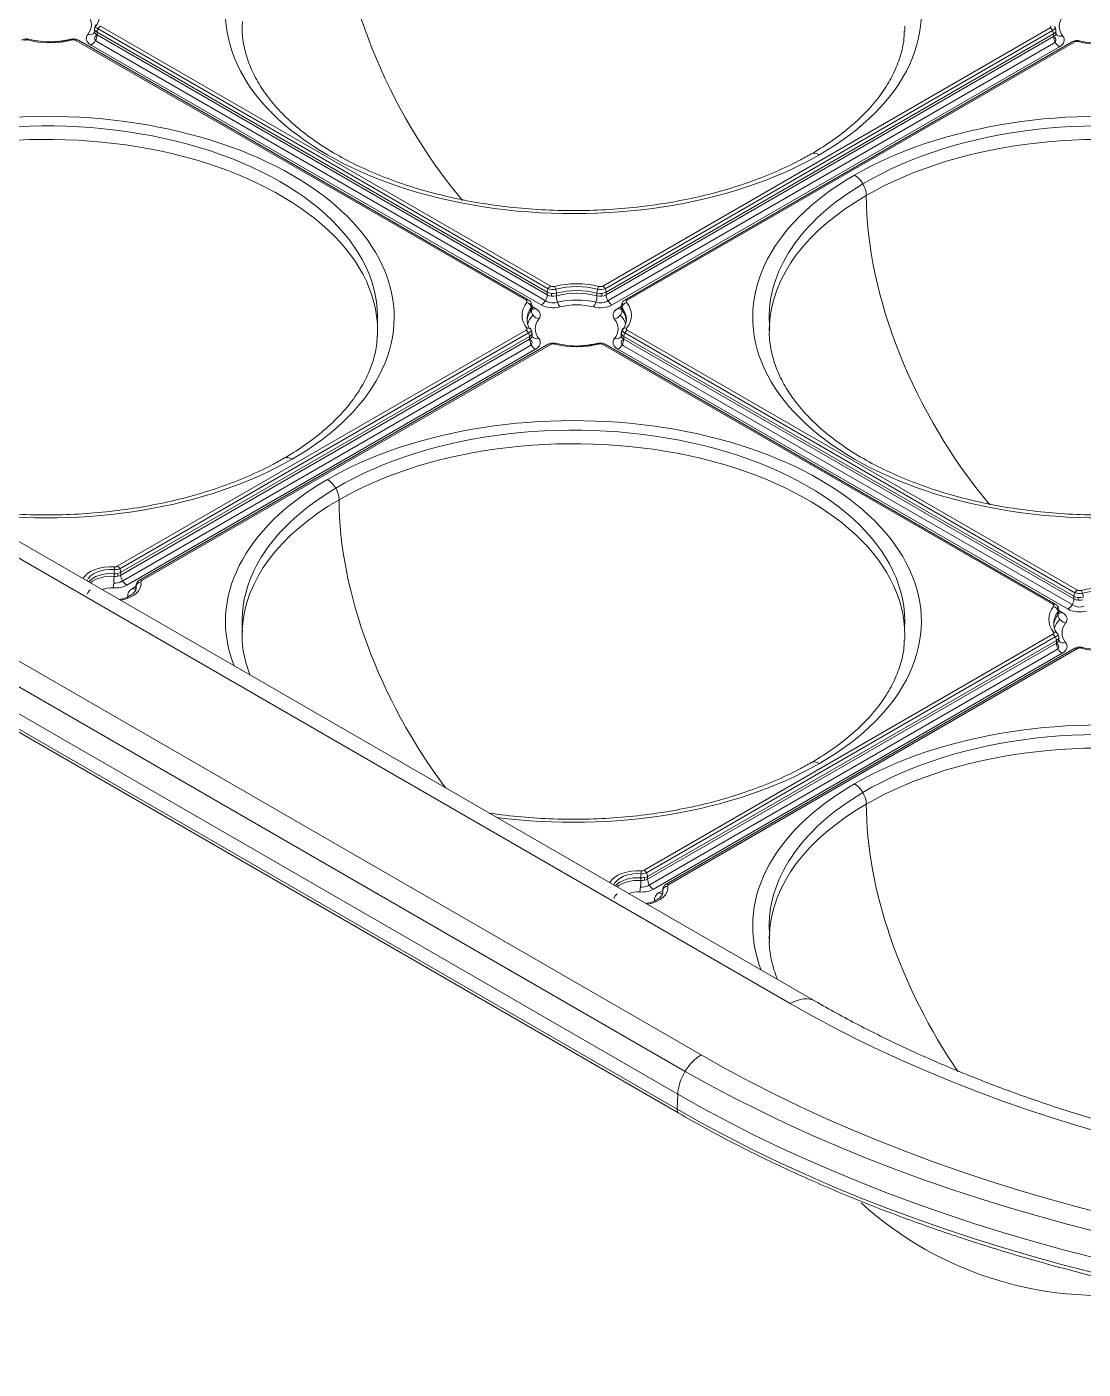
# Model space of a CAD drawing. Header units: millimetres. Extents: x 409 to 2276, y 1039 to 1674.
# Drawn here: x 989.4 to 1053.1, y 1285.4 to 1366.5 of the extents above; entities that cross this region are included whole.
import ezdxf

# ---------------------------------------------------------------- set-up
doc = ezdxf.new("R2010")
doc.units = ezdxf.units.MM
doc.layers.add('粗实线层', color=7, linetype='Continuous', lineweight=35)

msp = doc.modelspace()

# ---------------------------------------------------------------- linework, layer by layer
at = {"layer": '粗实线层', "lineweight": 20}
for p, q in [((993.478, 1366.332), (993.478, 1366.168)), ((1020.856, 1350.65), (993.686, 1366.337)), ((993.836, 1366.495), (1021.006, 1350.809)), ((1024.144, 1350.809), (1051.145, 1366.398)), ((1024.294, 1350.65), (1051.295, 1366.239)), ((1051.504, 1366.071), (1051.504, 1366.234)), ((1019.521, 1349.951), (992.351, 1365.638)), ((1019.671, 1349.966), (992.501, 1365.653)), ((993.27, 1365.352), (1020.44, 1349.666)), ((1020.782, 1349.876), (993.613, 1365.563)), ((993.624, 1366.128), (993.624, 1365.964)), ((993.624, 1366.128), (1020.794, 1350.441)), ((993.624, 1365.964), (1020.794, 1350.278)), ((1024.356, 1350.441), (1051.357, 1366.03)), ((1024.356, 1350.278), (1051.357, 1365.867)), ((1024.368, 1349.876), (1051.368, 1365.465)), ((1052.48, 1365.555), (1025.479, 1349.966)), ((1052.63, 1365.54), (1025.629, 1349.951)), ((1051.357, 1365.867), (1051.357, 1366.03)), ((1035.461, 1307.495), (936.466, 1364.65)), ((1036.961, 1307.644), (937.966, 1364.799)), ((1024.71, 1349.666), (1051.711, 1365.254)), ((931.09, 1361.546), (1030.085, 1304.392)), ((1029.122, 1303.398), (930.127, 1360.553)), ((929.678, 1359.184), (1028.673, 1302.029)), ((1028.633, 1301.125), (929.638, 1358.28)), ((929.741, 1358.029), (1028.736, 1300.875)), ((1020.794, 1350.441), (1020.794, 1350.278)), ((1021.051, 1350.362), (1021.051, 1350.199)), ((1021.351, 1350.382), (1021.351, 1350.218)), ((1023.799, 1350.218), (1023.799, 1350.382)), ((1024.099, 1350.362), (1024.099, 1350.199)), ((1024.356, 1350.278), (1024.356, 1350.441)), ((1019.836, 1349.344), (1019.836, 1349.507)), ((1019.879, 1349.461), (1019.879, 1349.625)), ((1020.086, 1349.461), (1019.879, 1349.581)), ((1025.27, 1349.581), (1025.063, 1349.461)), ((1025.27, 1349.625), (1025.27, 1349.461)), ((1025.314, 1349.344), (1025.314, 1349.507)), ((994.85, 1333.896), (1019.521, 1348.139)), ((995, 1333.737), (1019.671, 1347.981)), ((995.062, 1333.528), (1019.733, 1347.772)), ((995.062, 1333.365), (1019.733, 1347.609)), ((1019.733, 1347.609), (1019.733, 1347.772)), ((1019.879, 1347.813), (1019.879, 1347.976)), ((1025.27, 1347.976), (1025.27, 1347.813)), ((1025.417, 1347.609), (1025.417, 1347.772)), ((1025.417, 1347.772), (1052.586, 1332.086)), ((1025.417, 1347.609), (1052.586, 1331.922)), ((1025.479, 1347.981), (1052.649, 1332.295)), ((1025.629, 1348.139), (1052.799, 1332.453)), ((995.073, 1332.963), (1019.744, 1347.207)), ((995.415, 1332.752), (1020.086, 1346.996)), ((1020.856, 1347.297), (996.185, 1333.053)), ((1021.006, 1347.282), (996.335, 1333.038)), ((1051.314, 1331.596), (1024.144, 1347.282)), ((1051.464, 1331.611), (1024.294, 1347.297)), ((1025.063, 1346.996), (1052.233, 1331.31)), ((1025.405, 1347.207), (1052.575, 1331.521)), ((994.653, 1333.282), (994.653, 1333.445)), ((994.876, 1333.46), (994.876, 1333.297)), ((995.062, 1333.365), (995.062, 1333.528)), ((995.976, 1332.668), (995.769, 1332.548)), ((995.976, 1332.712), (995.976, 1332.548)), ((995.979, 1332.517), (995.979, 1332.68)), ((1052.586, 1331.922), (1052.586, 1332.086)), ((1052.844, 1331.843), (1052.844, 1332.006)), ((1051.629, 1330.988), (1051.629, 1331.151)), ((1051.672, 1331.106), (1051.672, 1331.269)), ((1051.879, 1331.106), (1051.672, 1331.225)), ((1026.643, 1315.54), (1051.314, 1329.784)), ((1026.793, 1315.382), (1051.464, 1329.625)), ((1026.855, 1315.173), (1051.526, 1329.416)), ((1026.855, 1315.009), (1051.526, 1329.253)), ((1052.649, 1328.941), (1027.978, 1314.697)), ((1052.799, 1328.926), (1028.128, 1314.683)), ((1051.526, 1329.253), (1051.526, 1329.416)), ((1051.672, 1329.457), (1051.672, 1329.62)), ((1026.866, 1314.608), (1051.537, 1328.851)), ((1027.208, 1314.397), (1051.879, 1328.641)), ((1026.669, 1315.105), (1026.669, 1314.941)), ((1026.855, 1315.009), (1026.855, 1315.173)), ((1026.446, 1314.926), (1026.446, 1315.09)), ((1027.769, 1314.312), (1027.562, 1314.193)), ((1027.769, 1314.356), (1027.769, 1314.193)), ((1027.772, 1314.161), (1027.772, 1314.324)), ((1028.673, 1302.029), (1028.633, 1301.125))]:
    msp.add_line(p, q, dxfattribs=at)
msp.add_arc((1054.199, 1311.374), 21.5, 227.73827, 279.0045, dxfattribs=at)
for centre, major_axis, ratio, start_param, end_param in [((1022.379, 1367.304), (21, 0), 0.57735, 5.497787, 8.63938), ((1022.379, 1367.304), (21, 0), 0.57735, 2.356194, 5.497787), ((1022.379, 1366.487), (10, -17.321), 0.57735, 3.926991, 5.00414), ((990.782, 1367.156), (3, 0), 0.57735, 5.862994, 6.703376), ((990.782, 1366.584), (2.5, 0), 0.57735, 5.862994, 6.703376), ((1054.199, 1366.487), (2.5, 0), 0.57735, 2.721402, 3.561784), ((993.978, 1366.332), (-0.5, 0), 0.57735, 0.000012, 0.076623), ((993.978, 1366.168), (-0.5, 0), 0.57735, 0.000012, 0.08804), ((993.978, 1366.332), (-0.5, 0), 0.57735, 0.076623, 0.785398), ((993.978, 1366.577), (0.5, 0), 0.57735, 3.492149, 4.096383), ((993.836, 1366.25), (0.15, 0.26), 0.57735, 0.785398, 2.356194), ((1022.379, 1366.487), (20, 0), 0.57735, 6.254666, 6.283234), ((1051.004, 1366.479), (-0.2, 0), 0.57735, 2.356194, 3.561784), ((1051.145, 1366.153), (-0.15, 0.26), 0.57735, 3.926991, 5.497787), ((1051.004, 1366.479), (0.5, 0), 0.57735, 5.328395, 5.931305), ((1051.004, 1366.234), (-0.5, 0), 0.57735, 2.356194, 3.061144), ((1051.004, 1366.234), (-0.5, 0), 0.57735, 3.061145, 3.141582), ((989.354, 1365.556), (-0.2, 0), 0.57735, 4.292198, 5.497787), ((989.436, 1365.416), (-0.075, -0.29), 0.333077, 3.126089, 3.800576), ((990.782, 1367.401), (3.3, 0), 0.57735, 4.292198, 5.13258), ((992.128, 1365.416), (0.075, -0.29), 0.333077, 2.482609, 3.148233), ((992.21, 1365.556), (-0.2, 0), 0.57735, 3.926991, 5.13258), ((992.351, 1365.393), (-0.15, -0.26), 0.57735, 3.141594, 3.926991), ((993.978, 1365.76), (-1, 0), 0.57735, 5.862994, 7.068583), ((993.065, 1366.404), (0.395, -0.306), 0.74547, 5.235655, 6.289315), ((993.27, 1365.76), (0.25, 0.433), 0.57735, 3.926991, 5.497787), ((993.978, 1365.76), (0.5, 0), 0.57735, 2.356479, 3.894654), ((993.978, 1366.168), (-0.5, 0), 0.57735, 0.08804, 0.785398), ((1051.004, 1366.071), (-0.5, 0), 0.57735, 2.356194, 3.148003), ((1051.004, 1365.663), (0.5, 0), 0.57735, 5.530124, 7.068133), ((1051.711, 1365.663), (-0.25, 0.433), 0.57735, 0.785398, 2.356194), ((1051.917, 1366.307), (-0.395, -0.306), 0.74547, 6.280884, 7.330715), ((1051.004, 1365.663), (-1, 0), 0.57735, 2.356194, 3.561784), ((1052.63, 1365.295), (0.15, -0.26), 0.57735, 2.356194, 3.141591), ((1052.771, 1365.459), (-0.2, 0), 0.57735, 4.292198, 5.497787), ((1052.853, 1365.319), (-0.075, -0.29), 0.333077, 3.126089, 3.800576), ((1054.199, 1367.304), (3.3, 0), 0.57735, 4.292198, 5.13258), ((1054.199, 1348.932), (21, 0), 0.57735, 5.497787, 8.63938), ((990.559, 1348.932), (21, 0), 0.57735, 5.497787, 8.63938), ((990.559, 1348.932), (20, 0), 0.57735, 6.247741, 8.654079), ((1054.199, 1348.932), (20, 0), 0.57735, 6.247741, 8.654079), ((990.559, 1348.116), (20, 0), 0.57735, 0.000049, 2.356194), ((1054.199, 1348.116), (20, 0), 0.57735, 0.000049, 2.356194), ((1037.228, 1357.914), (-0.5, 0.866), 0.57735, 5.497787, 6.28245), ((1054.199, 1348.932), (21, 0), 0.57735, 2.356194, 5.497787), ((1039.35, 1356.689), (-0.5, 0.866), 0.57735, 3.926991, 5.497787), ((1054.199, 1348.932), (20, 0), 0.57735, 2.370894, 3.176949), ((1054.199, 1348.116), (20, 0), 0.57735, 2.356194, 3.113073), ((1054.199, 1348.116), (-10, 17.321), 0.57735, 0.785398, 1.86321), ((1021.006, 1350.564), (0.15, 0.26), 0.57735, 0.785398, 2.356194), ((1021.147, 1350.89), (-0.2, 0), 0.57735, 0.785398, 1.990987), ((1022.575, 1349.045), (3.3, 0), 0.57735, 1.150605, 1.990987), ((1021.229, 1350.54), (-0.075, 0.29), 0.333077, 4.053405, 5.624202), ((1022.575, 1349.045), (3, 0), 0.57735, 1.135772, 2.00582), ((1023.921, 1350.54), (0.075, 0.29), 0.333077, 0.658984, 2.22978), ((1024.003, 1350.89), (-0.2, 0), 0.57735, 1.150605, 2.356194), ((1024.144, 1350.564), (-0.15, 0.26), 0.57735, 3.926991, 5.497787), ((1019.521, 1349.706), (-0.15, -0.26), 0.57735, 3.14093, 3.926991), ((1019.379, 1349.87), (-0.2, 0), 0.57735, 2.721402, 3.926991), ((1020.44, 1350.074), (0.25, 0.433), 0.57735, 3.926991, 5.497787), ((1021.147, 1350.645), (-0.5, 0), 0.57735, 0.785398, 1.990987), ((1021.147, 1350.482), (-0.5, 0), 0.57735, 0.785398, 1.990987), ((1021.147, 1350.89), (0.5, 0), 0.57735, 4.096383, 5.044631), ((1022.575, 1348.8), (3, 0), 0.57735, 1.150605, 1.990987), ((1022.575, 1348.637), (3, 0), 0.57735, 1.150605, 1.990987), ((1021.555, 1349.955), (-0.125, 0.484), 0.333077, 0.911813, 2.482609), ((1022.575, 1348.229), (3, 0), 0.57735, 1.175198, 1.966395), ((1023.595, 1349.955), (0.125, 0.484), 0.333077, 3.800576, 5.371373), ((1024.003, 1350.645), (-0.5, 0), 0.57735, 1.150605, 2.356194), ((1024.003, 1350.482), (-0.5, 0), 0.57735, 1.150605, 2.356194), ((1024.003, 1350.89), (0.5, 0), 0.57735, 4.380147, 5.328395), ((1024.71, 1350.074), (-0.25, 0.433), 0.57735, 0.785398, 2.356194), ((1025.629, 1349.706), (0.15, -0.26), 0.57735, 2.356194, 3.142255), ((1025.77, 1349.87), (-0.2, 0), 0.57735, 5.497787, 6.703376), ((1022.575, 1349.045), (3.3, 0), 0.57735, 2.721402, 3.561784), ((1022.575, 1348.8), (3, 0), 0.57735, 2.721402, 3.487607), ((1019.562, 1349.578), (-0.237, 0.184), 0.74547, 3.664859, 5.235655), ((1022.575, 1348.637), (3, 0), 0.57735, 2.721402, 3.094439), ((1019.379, 1349.87), (0.5, 0), 0.57735, 5.599215, 5.926934), ((1019.379, 1349.625), (-0.5, 0), 0.57735, 2.721402, 3.141607), ((1019.379, 1349.461), (-0.5, 0), 0.57735, 2.721402, 3.141607), ((1020.292, 1349.226), (-0.395, 0.306), 0.74547, 0.523266, 2.094063), ((1019.379, 1349.625), (-0.5, 0), 0.57735, 3.141604, 3.22933), ((1020.086, 1349.87), (-0.25, -0.433), 0.57735, 0.164516, 0.785398), ((1019.379, 1349.053), (-1, 0), 0.57735, 2.721402, 3.926991), ((1021.147, 1350.074), (-1, 0), 0.57735, 0.785398, 1.990987), ((1021.147, 1350.074), (0.5, 0), 0.57735, 3.894654, 5.283755), ((1022.575, 1348.229), (2.5, 0), 0.57735, 1.150605, 1.990987), ((1024.003, 1350.074), (-1, 0), 0.57735, 1.150605, 2.356194), ((1024.003, 1350.074), (0.5, 0), 0.57735, 4.140859, 5.530124), ((1025.77, 1349.053), (-1, 0), 0.57735, 5.497787, 6.703376), ((1024.857, 1349.226), (0.395, 0.306), 0.74547, 4.189123, 5.759919), ((1025.063, 1349.87), (0.25, -0.433), 0.57735, 5.497787, 6.123404), ((1025.77, 1349.625), (-0.5, 0), 0.57735, 6.195617, 6.283175), ((1025.77, 1349.625), (-0.5, 0), 0.57735, 6.283171, 6.703376), ((1025.77, 1349.461), (-0.5, 0), 0.57735, 0.006412, 0.420191), ((1025.77, 1349.87), (0.5, 0), 0.57735, 3.497844, 3.825373), ((1025.588, 1349.578), (0.237, 0.184), 0.74547, 1.04753, 2.618326), ((1022.575, 1348.8), (3, 0), 0.57735, 5.862994, 6.703376), ((1022.575, 1348.637), (3, 0), 0.57735, 0.047153, 0.420191), ((1022.575, 1349.045), (3.3, 0), 0.57735, 5.862994, 6.703376), ((1022.575, 1348.229), (3, 0), 0.57735, 2.643025, 2.96562), ((1022.575, 1348.229), (2.5, 0), 0.57735, 2.721402, 3.561784), ((1022.575, 1348.229), (2.5, 0), 0.57735, 5.862994, 6.703376), ((1022.575, 1348.229), (3, 0), 0.57735, 0.174636, 0.498568), ((1054.199, 1348.116), (20, 0), 0.57735, 3.113073, 3.141642), ((990.559, 1348.116), (20, 0), 0.57735, 6.254666, 6.283234), ((1019.379, 1348.221), (-0.2, 0), 0.57735, 2.356194, 3.561784), ((1019.521, 1347.894), (-0.15, 0.26), 0.57735, 3.926991, 5.497787), ((1019.562, 1348.023), (-0.237, -0.184), 0.74547, 3.252341, 4.189123), ((1019.379, 1348.221), (0.5, 0), 0.57735, 5.328395, 5.932344), ((1019.379, 1347.976), (-0.5, 0), 0.57735, 2.356194, 3.064911), ((1019.379, 1347.813), (-0.5, 0), 0.57735, 2.356194, 3.148003), ((1019.379, 1347.405), (0.5, 0), 0.57735, 5.530124, 7.068133), ((1020.086, 1347.405), (-0.25, 0.433), 0.57735, 0.785398, 2.356194), ((1019.379, 1347.976), (-0.5, 0), 0.57735, 3.064912, 3.141578), ((1020.292, 1348.048), (-0.395, -0.306), 0.74547, 6.280884, 7.330715), ((1019.379, 1347.405), (-1, 0), 0.57735, 2.356194, 3.561784), ((1025.77, 1347.405), (-1, 0), 0.57735, 5.862994, 7.068583), ((1024.857, 1348.048), (0.395, -0.306), 0.74547, 5.235655, 6.289315), ((1025.063, 1347.405), (0.25, 0.433), 0.57735, 3.926991, 5.497787), ((1025.77, 1347.405), (0.5, 0), 0.57735, 2.356479, 3.894654), ((1025.77, 1347.976), (-0.5, 0), 0.57735, 0.000012, 0.080411), ((1025.77, 1347.813), (-0.5, 0), 0.57735, 0.000012, 0.08804), ((1025.77, 1347.976), (-0.5, 0), 0.57735, 0.080411, 0.785398), ((1025.77, 1347.813), (-0.5, 0), 0.57735, 0.08804, 0.785398), ((1025.77, 1348.221), (0.5, 0), 0.57735, 3.493205, 4.096383), ((1025.588, 1348.023), (0.237, -0.184), 0.74547, 2.094063, 3.023042), ((1025.629, 1347.894), (0.15, 0.26), 0.57735, 0.785398, 2.356194), ((1025.77, 1348.221), (-0.2, 0), 0.57735, 5.862994, 7.068583), ((1021.006, 1347.037), (0.15, -0.26), 0.57735, 2.356194, 3.141591), ((1021.147, 1347.2), (-0.2, 0), 0.57735, 4.292198, 5.497787), ((1021.229, 1347.061), (-0.075, -0.29), 0.333077, 3.126089, 3.800576), ((1022.575, 1349.045), (3.3, 0), 0.57735, 4.292198, 5.13258), ((1023.921, 1347.061), (0.075, -0.29), 0.333077, 2.482609, 3.148234), ((1024.003, 1347.2), (-0.2, 0), 0.57735, 3.926991, 5.13258), ((1024.144, 1347.037), (-0.15, -0.26), 0.57735, 3.141594, 3.926991), ((1022.379, 1330.561), (21, 0), 0.57735, 5.497787, 8.63938), ((1022.379, 1330.561), (20, 0), 0.57735, 6.247741, 8.654079), ((1022.379, 1329.745), (20, 0), 0.57735, 0.000049, 2.356194), ((990.559, 1348.932), (21, 0), 0.57735, 4.490072, 5.497787), ((1005.409, 1339.543), (-0.5, 0.866), 0.57735, 5.497787, 6.28245), ((1022.379, 1330.561), (21, 0), 0.57735, 2.356194, 3.363909), ((1022.379, 1330.561), (20, 0), 0.57735, 2.370894, 3.176949), ((1007.53, 1338.318), (0.5, -0.866), 0.57735, 0.785398, 2.356194), ((1022.379, 1329.745), (20, 0), 0.57735, 2.356194, 3.113073), ((1022.379, 1329.745), (10, -17.321), 0.57735, 3.926991, 4.920348), ((994.488, 1332.83), (1.8, 0), 0.57735, 1.46053, 2.825254), ((994.488, 1332.83), (1.5, 0), 0.57735, 1.452906, 2.933716), ((994.686, 1333.617), (0.019, 0.299), 0.08985, 0.618354, 2.189151), ((994.708, 1333.977), (0.5, 0), 0.57735, 4.624969, 5.328395), ((994.708, 1333.977), (-0.2, 0), 0.57735, 1.46053, 2.356194), ((994.85, 1333.651), (-0.15, 0.26), 0.57735, 3.926991, 5.497787), ((994.488, 1332.585), (1.5, 0), 0.57735, 1.46053, 2.705707), ((994.488, 1332.421), (1.5, 0), 0.57735, 1.46053, 2.566815), ((994.598, 1332.995), (0.032, 0.499), 0.08985, 3.759947, 5.330743), ((994.708, 1333.161), (0.5, 0), 0.57735, 4.563948, 5.530124), ((994.708, 1333.732), (-0.5, 0), 0.57735, 1.46053, 2.356194), ((994.708, 1333.569), (-0.5, 0), 0.57735, 1.46053, 2.356194), ((994.488, 1332.83), (1.8, 0), 0.57735, 5.028728, 6.393452), ((995.415, 1333.161), (-0.25, 0.433), 0.57735, 0.785398, 2.356194), ((996.277, 1332.699), (0.295, 0.057), 0.811538, 1.41641, 2.987206), ((996.335, 1332.793), (0.15, -0.26), 0.57735, 2.356194, 3.142452), ((996.476, 1332.957), (-0.2, 0), 0.57735, 5.497787, 6.393452), ((994.488, 1332.013), (1.5, 0), 0.57735, 2.583007, 2.903846), ((994.488, 1332.013), (1, 0), 0.57735, 1.46053, 2.168712), ((994.708, 1333.161), (-1, 0), 0.57735, 1.46053, 2.356194), ((996.476, 1332.14), (-1, 0), 0.57735, 5.497787, 6.393452), ((995.769, 1332.957), (0.25, -0.433), 0.57735, 5.497787, 6.140171), ((996.476, 1332.712), (-0.5, 0), 0.57735, 6.114494, 6.283173), ((996.476, 1332.712), (-0.5, 0), 0.57735, 6.283173, 6.393452), ((996.476, 1332.548), (-0.5, 0), 0.57735, 6.283173, 6.393452), ((994.488, 1332.585), (1.5, 0), 0.57735, 0.017235, 0.110267), ((996.476, 1332.957), (0.5, 0), 0.57735, 3.507195, 3.621516), ((1052.799, 1332.208), (0.15, 0.26), 0.57735, 0.785398, 2.356194), ((1052.94, 1332.535), (0.5, 0), 0.57735, 4.096383, 5.044631), ((1052.94, 1332.535), (-0.2, 0), 0.57735, 0.785398, 1.990987), ((1054.368, 1330.69), (3.3, 0), 0.57735, 1.150605, 1.990987), ((1053.022, 1332.184), (-0.075, 0.29), 0.333077, 4.053405, 5.624202), ((1054.368, 1330.69), (3, 0), 0.57735, 1.135772, 2.00582), ((995.482, 1332.485), (0.491, 0.094), 0.811538, 4.558003, 4.707081), ((1054.368, 1330.69), (3.3, 0), 0.57735, 2.721402, 3.561784), ((1051.314, 1331.351), (-0.15, -0.26), 0.57735, 3.14093, 3.926991), ((1051.172, 1331.514), (-0.2, 0), 0.57735, 2.721402, 3.926991), ((1051.355, 1331.222), (-0.237, 0.184), 0.74547, 3.664859, 5.235655), ((1051.172, 1331.514), (0.5, 0), 0.57735, 5.599215, 5.926934), ((1052.233, 1331.718), (0.25, 0.433), 0.57735, 3.926991, 5.497787), ((1052.94, 1331.718), (-1, 0), 0.57735, 0.785398, 1.990987), ((1052.94, 1331.718), (0.5, 0), 0.57735, 3.894654, 5.283755), ((1052.94, 1332.29), (-0.5, 0), 0.57735, 0.785398, 1.990987), ((1052.94, 1332.126), (-0.5, 0), 0.57735, 0.785398, 1.990987), ((1054.368, 1330.445), (3, 0), 0.57735, 2.721402, 3.487607), ((1054.368, 1330.281), (3, 0), 0.57735, 2.721402, 3.094439), ((1054.368, 1329.873), (3, 0), 0.57735, 2.643025, 2.96562), ((1051.172, 1331.269), (-0.5, 0), 0.57735, 2.721402, 3.141607), ((1051.172, 1331.106), (-0.5, 0), 0.57735, 2.721402, 3.141607), ((1052.085, 1330.87), (-0.395, 0.306), 0.74547, 0.523266, 2.094063), ((1051.172, 1331.269), (-0.5, 0), 0.57735, 3.141604, 3.22933), ((1051.879, 1331.514), (-0.25, -0.433), 0.57735, 0.164516, 0.785398), ((1051.172, 1330.698), (-1, 0), 0.57735, 2.721402, 3.926991), ((1022.379, 1329.745), (20, 0), 0.57735, 3.113073, 3.141642), ((1022.379, 1329.745), (20, 0), 0.57735, 6.254666, 6.283234), ((1051.172, 1329.865), (-0.2, 0), 0.57735, 2.356194, 3.561784), ((1051.314, 1329.539), (-0.15, 0.26), 0.57735, 3.926991, 5.497787), ((1051.355, 1329.668), (-0.237, -0.184), 0.74547, 3.252341, 4.189123), ((1051.172, 1329.865), (0.5, 0), 0.57735, 5.328395, 5.932344), ((1054.368, 1329.873), (2.5, 0), 0.57735, 2.721402, 3.561784), ((1051.172, 1329.62), (-0.5, 0), 0.57735, 2.356194, 3.064911), ((1051.172, 1329.457), (-0.5, 0), 0.57735, 2.356194, 3.148003), ((1051.172, 1329.049), (0.5, 0), 0.57735, 5.530124, 7.068133), ((1051.879, 1329.049), (-0.25, 0.433), 0.57735, 0.785398, 2.356194), ((1051.172, 1329.62), (-0.5, 0), 0.57735, 3.064912, 3.141578), ((1052.085, 1329.693), (-0.395, -0.306), 0.74547, 6.280884, 7.330715), ((1051.172, 1329.049), (-1, 0), 0.57735, 2.356194, 3.561784), ((1052.799, 1328.681), (0.15, -0.26), 0.57735, 2.356194, 3.141591), ((1052.94, 1328.845), (-0.2, 0), 0.57735, 4.292198, 5.497787), ((1053.022, 1328.705), (-0.075, -0.29), 0.333077, 3.126089, 3.800576), ((1054.368, 1330.69), (3.3, 0), 0.57735, 4.292198, 5.13258), ((1054.199, 1312.19), (21, 0), 0.57735, 5.497787, 8.63938), ((1054.199, 1312.19), (20, 0), 0.57735, 6.247741, 8.654079), ((1054.199, 1311.374), (20, 0), 0.57735, 0.000049, 2.356194), ((1022.379, 1330.561), (21, 0), 0.57735, 4.490072, 5.497787), ((1037.228, 1321.171), (-0.5, 0.866), 0.57735, 5.497787, 6.28245), ((1054.199, 1312.19), (21, 0), 0.57735, 2.356194, 3.363909), ((1054.199, 1312.19), (20, 0), 0.57735, 2.370894, 3.176949), ((1039.35, 1319.947), (0.5, -0.866), 0.57735, 0.785398, 2.356194), ((1054.199, 1311.374), (20, 0), 0.57735, 2.356194, 3.113073), ((1054.199, 1311.374), (10, -17.321), 0.57735, 3.926991, 4.844557), ((1026.281, 1314.474), (1.8, 0), 0.57735, 1.46053, 2.825254), ((1026.281, 1314.474), (1.5, 0), 0.57735, 1.452906, 2.933716), ((1026.281, 1314.229), (1.5, 0), 0.57735, 1.46053, 2.705707), ((1026.479, 1315.262), (0.019, 0.299), 0.08985, 0.618354, 2.189151), ((1026.501, 1315.377), (-0.5, 0), 0.57735, 1.46053, 2.356194), ((1026.501, 1315.622), (0.5, 0), 0.57735, 4.624969, 5.328395), ((1026.501, 1315.622), (-0.2, 0), 0.57735, 1.46053, 2.356194), ((1026.643, 1315.295), (-0.15, 0.26), 0.57735, 3.926991, 5.497787), ((1026.281, 1314.066), (1.5, 0), 0.57735, 1.46053, 2.566815), ((1026.391, 1314.639), (0.032, 0.499), 0.08985, 3.759947, 5.330743), ((1026.501, 1314.805), (-1, 0), 0.57735, 1.46053, 2.356194), ((1026.501, 1314.805), (0.5, 0), 0.57735, 4.563948, 5.530124), ((1026.501, 1315.213), (-0.5, 0), 0.57735, 1.46053, 2.356194), ((1026.281, 1314.474), (1.8, 0), 0.57735, 5.028728, 6.393452), ((1027.208, 1314.805), (-0.25, 0.433), 0.57735, 0.785398, 2.356194), ((1028.269, 1314.356), (-0.5, 0), 0.57735, 6.114494, 6.283173), ((1028.269, 1314.356), (-0.5, 0), 0.57735, 6.283173, 6.393452), ((1028.07, 1314.343), (0.295, 0.057), 0.811538, 1.41641, 2.987206), ((1026.281, 1314.229), (1.5, 0), 0.57735, 0.017235, 0.110267), ((1028.269, 1314.601), (0.5, 0), 0.57735, 3.507195, 3.621516), ((1028.128, 1314.438), (0.15, -0.26), 0.57735, 2.356194, 3.142452), ((1028.269, 1314.601), (-0.2, 0), 0.57735, 5.497787, 6.393452), ((1026.281, 1313.657), (1.5, 0), 0.57735, 2.583007, 2.903846), ((1026.281, 1313.657), (1, 0), 0.57735, 1.46053, 2.168712), ((1028.269, 1313.784), (-1, 0), 0.57735, 5.497787, 6.393452), ((1027.275, 1314.129), (0.491, 0.094), 0.811538, 4.558003, 4.707081), ((1027.562, 1314.601), (0.25, -0.433), 0.57735, 5.497787, 6.140171), ((1028.269, 1314.193), (-0.5, 0), 0.57735, 6.283173, 6.393452), ((1054.199, 1311.374), (20, 0), 0.57735, 3.113073, 3.141642), ((1035.461, 1305.046), (-1.5, -2.598), 0.57735, 3.141372, 3.926991), ((1086.019, 1336.685), (71.5, 0), 0.57735, 3.926991, 5.497787), ((1030.085, 1302.759), (1, 1.732), 0.57735, 0.785398, 2.303835), ((1086.019, 1336.685), (-79.102, 0), 0.57735, 0.785398, 2.356194), ((1086.019, 1336.685), (81, 0), 0.57735, 3.933591, 5.491187), ((1086.019, 1335.137), (-81.099, 0), 0.57735, 0.785398, 2.356194), ((1028.986, 1301.308), (-0.25, -0.433), 0.57735, 5.445427, 6.282976), ((1086.019, 1334.257), (81.156, 0), 0.57735, 3.926991, 5.497787)]:
    msp.add_ellipse(centre, major_axis=major_axis, ratio=ratio, start_param=start_param, end_param=end_param, dxfattribs=at)
for points, degree in [([(993.475, 1366.182), (993.461, 1366.101)], 1), ([(992.053, 1365.707), (991.555, 1365.578), (991, 1365.558)], 2), ([(1051.52, 1366.001), (1051.509, 1366.006), (1051.508, 1366.072)], 2), ([(1019.896, 1347.743), (1019.885, 1347.747), (1019.884, 1347.814)], 2), ([(1025.268, 1347.826), (1025.253, 1347.745)], 1), ([(1023.846, 1347.351), (1023.348, 1347.222), (1022.793, 1347.202)], 2), ([(1051.689, 1329.387), (1051.678, 1329.392), (1051.677, 1329.458)], 2)]:
    msp.add_open_spline(points, degree=degree, dxfattribs=at)
for points, knots in [([(993.574, 1366.581), (993.558, 1366.562), (993.528, 1366.522), (993.496, 1366.454), (993.479, 1366.381), (993.477, 1366.332), (993.479, 1366.308)], [0, 0, 0, 0, 0.241425, 0.491105, 0.745302, 1, 1, 1, 1]), ([(1036.728, 1358.78), (1036.495, 1358.645), (1035.797, 1358.262), (1034.557, 1357.673), (1032.969, 1357.054), (1031.279, 1356.523), (1029.504, 1356.085), (1027.66, 1355.746), (1025.765, 1355.508), (1023.838, 1355.375), (1021.897, 1355.348), (1019.959, 1355.428), (1018.045, 1355.613), (1016.173, 1355.902), (1014.36, 1356.291), (1012.625, 1356.777), (1010.982, 1357.353), (1009.45, 1358.013), (1008.04, 1358.749), (1006.768, 1359.554), (1005.642, 1360.417), (1004.674, 1361.329), (1003.868, 1362.28), (1003.231, 1363.261), (1002.762, 1364.266), (1002.474, 1365.29), (1002.359, 1366.131), (1002.392, 1366.631), (1002.409, 1366.783)], [0, 0, 0, 0, 0.020848, 0.060676, 0.100551, 0.140468, 0.180429, 0.220429, 0.260461, 0.300516, 0.340584, 0.380655, 0.420715, 0.460755, 0.500762, 0.540728, 0.580643, 0.620501, 0.660298, 0.700041, 0.739751, 0.77946, 0.81923, 0.859173, 0.899454, 0.940268, 0.981758, 1, 1, 1, 1]), ([(1042.349, 1366.191), (1042.35, 1365.991), (1042.318, 1365.439), (1042.089, 1364.537), (1041.656, 1363.496), (1041.039, 1362.483), (1040.252, 1361.507), (1039.301, 1360.577), (1038.215, 1359.714), (1037.322, 1359.128), (1036.817, 1358.831), (1036.728, 1358.78)], [0, 0, 0, 0, 0.075694, 0.209717, 0.342222, 0.472617, 0.601213, 0.728619, 0.855374, 0.974955, 1, 1, 1, 1]), ([(1051.502, 1366.209), (1051.503, 1366.235), (1051.502, 1366.285), (1051.484, 1366.358), (1051.452, 1366.426), (1051.422, 1366.466), (1051.405, 1366.485)], [0, 0, 0, 0, 0.25607, 0.509648, 0.758348, 1, 1, 1, 1]), ([(989.516, 1365.705), (989.48, 1365.714), (989.404, 1365.726), (989.279, 1365.724), (989.16, 1365.699), (989.093, 1365.67), (989.063, 1365.653)], [0, 0, 0, 0, 0.240561, 0.495055, 0.752109, 1, 1, 1, 1]), ([(991, 1365.558), (990.985, 1365.556), (990.724, 1365.529), (990.202, 1365.572), (989.737, 1365.649), (989.511, 1365.707)], [0, 0, 0, 0, 0.029748, 0.521801, 1, 1, 1, 1]), ([(992.501, 1365.653), (992.47, 1365.67), (992.403, 1365.699), (992.285, 1365.723), (992.161, 1365.726), (992.085, 1365.714), (992.048, 1365.705)], [0, 0, 0, 0, 0.253529, 0.504732, 0.753568, 1, 1, 1, 1]), ([(1052.933, 1365.608), (1052.896, 1365.617), (1052.82, 1365.629), (1052.696, 1365.626), (1052.578, 1365.602), (1052.511, 1365.573), (1052.48, 1365.555)], [0, 0, 0, 0, 0.246432, 0.495268, 0.746471, 1, 1, 1, 1]), ([(1054.417, 1365.461), (1054.402, 1365.459), (1054.141, 1365.432), (1053.619, 1365.474), (1053.154, 1365.552), (1052.928, 1365.61)], [0, 0, 0, 0, 0.029748, 0.521801, 1, 1, 1, 1]), ([(1019.878, 1349.65), (1019.875, 1349.683), (1019.861, 1349.746), (1019.816, 1349.836), (1019.751, 1349.911), (1019.699, 1349.95), (1019.671, 1349.966)], [0, 0, 0, 0, 0.259874, 0.515649, 0.763475, 1, 1, 1, 1]), ([(1025.479, 1349.966), (1025.451, 1349.95), (1025.399, 1349.911), (1025.334, 1349.836), (1025.289, 1349.746), (1025.275, 1349.683), (1025.272, 1349.65)], [0, 0, 0, 0, 0.236525, 0.484351, 0.740126, 1, 1, 1, 1]), ([(1019.897, 1349.391), (1019.897, 1349.391), (1019.894, 1349.395), (1019.878, 1349.428), (1019.881, 1349.446), (1019.882, 1349.448)], [0, 0, 0, 0, 0.197458, 0.906905, 1, 1, 1, 1]), ([(1025.266, 1349.461), (1025.267, 1349.45), (1025.272, 1349.415), (1025.252, 1349.39), (1025.253, 1349.391)], [0, 0, 0, 0, 0.267048, 1, 1, 1, 1]), ([(1068.548, 1340.409), (1068.314, 1340.274), (1067.617, 1339.891), (1066.377, 1339.302), (1064.789, 1338.683), (1063.099, 1338.152), (1061.323, 1337.714), (1059.48, 1337.374), (1057.585, 1337.137), (1055.658, 1337.004), (1053.716, 1336.977), (1051.779, 1337.057), (1049.865, 1337.242), (1047.993, 1337.531), (1046.18, 1337.92), (1044.444, 1338.406), (1042.802, 1338.982), (1041.269, 1339.642), (1039.86, 1340.378), (1038.587, 1341.183), (1037.462, 1342.046), (1036.494, 1342.958), (1035.688, 1343.909), (1035.051, 1344.89), (1034.582, 1345.895), (1034.294, 1346.919), (1034.179, 1347.76), (1034.212, 1348.259), (1034.229, 1348.412)], [0, 0, 0, 0, 0.020848, 0.060676, 0.100551, 0.140468, 0.180429, 0.220429, 0.260461, 0.300516, 0.340584, 0.380655, 0.420715, 0.460755, 0.500762, 0.540728, 0.580643, 0.620501, 0.660298, 0.700041, 0.739751, 0.77946, 0.81923, 0.859173, 0.899454, 0.940268, 0.981758, 1, 1, 1, 1]), ([(1010.529, 1347.82), (1010.53, 1347.62), (1010.498, 1347.067), (1010.269, 1346.166), (1009.836, 1345.125), (1009.219, 1344.112), (1008.432, 1343.136), (1007.481, 1342.205), (1006.396, 1341.343), (1005.503, 1340.757), (1004.997, 1340.46), (1004.909, 1340.409)], [0, 0, 0, 0, 0.075694, 0.209717, 0.342222, 0.472617, 0.601213, 0.728619, 0.855374, 0.974955, 1, 1, 1, 1]), ([(1019.878, 1347.952), (1019.879, 1347.977), (1019.878, 1348.026), (1019.861, 1348.098), (1019.829, 1348.167), (1019.799, 1348.207), (1019.783, 1348.225)], [0, 0, 0, 0, 0.254698, 0.508895, 0.758575, 1, 1, 1, 1]), ([(1025.369, 1348.226), (1025.352, 1348.208), (1025.322, 1348.168), (1025.29, 1348.1), (1025.272, 1348.027), (1025.27, 1347.977), (1025.272, 1347.951)], [0, 0, 0, 0, 0.241652, 0.490352, 0.74393, 1, 1, 1, 1]), ([(1021.309, 1347.35), (1021.272, 1347.359), (1021.197, 1347.371), (1021.072, 1347.368), (1020.953, 1347.343), (1020.886, 1347.314), (1020.856, 1347.297)], [0, 0, 0, 0, 0.240561, 0.495055, 0.752109, 1, 1, 1, 1]), ([(1022.793, 1347.202), (1022.778, 1347.201), (1022.517, 1347.174), (1021.995, 1347.216), (1021.53, 1347.294), (1021.304, 1347.351)], [0, 0, 0, 0, 0.029748, 0.521801, 1, 1, 1, 1]), ([(1024.294, 1347.297), (1024.264, 1347.314), (1024.197, 1347.343), (1024.077, 1347.368), (1023.953, 1347.371), (1023.877, 1347.359), (1023.841, 1347.35)], [0, 0, 0, 0, 0.247891, 0.504944, 0.759439, 1, 1, 1, 1]), ([(1004.909, 1340.409), (1004.675, 1340.274), (1003.977, 1339.891), (1002.738, 1339.302), (1001.149, 1338.683), (999.459, 1338.152), (997.684, 1337.714), (995.84, 1337.374), (993.946, 1337.137), (992.018, 1337.004), (990.077, 1336.977), (988.14, 1337.057), (986.599, 1337.206), (985.711, 1337.328), (985.452, 1337.366)], [0, 0, 0, 0, 0.047676, 0.138753, 0.229938, 0.321219, 0.4126, 0.504072, 0.595617, 0.687213, 0.77884, 0.870472, 0.962082, 1, 1, 1, 1]), ([(996.185, 1333.053), (996.159, 1333.038), (996.109, 1333.002), (996.047, 1332.93), (996.003, 1332.847), (995.987, 1332.789), (995.983, 1332.759)], [0, 0, 0, 0, 0.239683, 0.490487, 0.746146, 1, 1, 1, 1]), ([(995.985, 1332.594), (995.987, 1332.581), (995.99, 1332.509), (995.936, 1332.372), (995.708, 1332.148), (995.36, 1331.978), (995.084, 1331.908), (994.962, 1331.886)], [0, 0, 0, 0, 0.056709, 0.313159, 0.554127, 0.81219, 1, 1, 1, 1]), ([(995.973, 1332.579), (995.975, 1332.554), (995.978, 1332.511), (995.959, 1332.48), (995.958, 1332.478)], [0, 0, 0, 0, 0.451637, 1, 1, 1, 1]), ([(1051.67, 1331.294), (1051.668, 1331.327), (1051.654, 1331.391), (1051.609, 1331.48), (1051.544, 1331.556), (1051.492, 1331.594), (1051.464, 1331.611)], [0, 0, 0, 0, 0.259874, 0.515649, 0.763475, 1, 1, 1, 1]), ([(1051.69, 1331.035), (1051.69, 1331.035), (1051.686, 1331.039), (1051.67, 1331.073), (1051.674, 1331.09), (1051.675, 1331.092)], [0, 0, 0, 0, 0.197458, 0.906905, 1, 1, 1, 1]), ([(1002.876, 1327.313), (1002.848, 1327.382), (1002.687, 1327.791), (1002.474, 1328.548), (1002.359, 1329.389), (1002.392, 1329.888), (1002.409, 1330.041)], [0, 0, 0, 0, 0.07637, 0.451291, 0.832424, 1, 1, 1, 1]), ([(1051.671, 1329.596), (1051.672, 1329.621), (1051.671, 1329.67), (1051.654, 1329.743), (1051.622, 1329.811), (1051.592, 1329.851), (1051.575, 1329.87)], [0, 0, 0, 0, 0.254698, 0.508895, 0.758575, 1, 1, 1, 1]), ([(1042.349, 1329.449), (1042.35, 1329.249), (1042.318, 1328.696), (1042.089, 1327.795), (1041.656, 1326.754), (1041.039, 1325.741), (1040.252, 1324.765), (1039.301, 1323.834), (1038.215, 1322.972), (1037.322, 1322.386), (1036.817, 1322.089), (1036.728, 1322.038)], [0, 0, 0, 0, 0.075694, 0.209717, 0.342222, 0.472617, 0.601213, 0.728619, 0.855374, 0.974955, 1, 1, 1, 1]), ([(1053.102, 1328.994), (1053.065, 1329.003), (1052.989, 1329.015), (1052.865, 1329.012), (1052.746, 1328.988), (1052.68, 1328.959), (1052.649, 1328.941)], [0, 0, 0, 0, 0.246432, 0.495268, 0.746471, 1, 1, 1, 1]), ([(1054.585, 1328.847), (1054.571, 1328.845), (1054.31, 1328.818), (1053.788, 1328.861), (1053.322, 1328.938), (1053.097, 1328.996)], [0, 0, 0, 0, 0.029748, 0.521801, 1, 1, 1, 1]), ([(1036.728, 1322.038), (1036.495, 1321.902), (1035.797, 1321.519), (1034.557, 1320.93), (1032.969, 1320.312), (1031.279, 1319.781), (1029.504, 1319.343), (1027.66, 1319.003), (1025.765, 1318.766), (1023.838, 1318.633), (1021.897, 1318.606), (1019.959, 1318.686), (1018.419, 1318.835), (1017.53, 1318.957), (1017.272, 1318.995)], [0, 0, 0, 0, 0.047676, 0.138753, 0.229938, 0.321219, 0.4126, 0.504072, 0.595617, 0.687213, 0.77884, 0.870472, 0.962082, 1, 1, 1, 1]), ([(1027.978, 1314.697), (1027.951, 1314.682), (1027.902, 1314.646), (1027.84, 1314.575), (1027.796, 1314.492), (1027.78, 1314.433), (1027.776, 1314.403)], [0, 0, 0, 0, 0.239683, 0.490487, 0.746146, 1, 1, 1, 1]), ([(1027.778, 1314.238), (1027.78, 1314.225), (1027.783, 1314.154), (1027.728, 1314.016), (1027.501, 1313.792), (1027.153, 1313.622), (1026.876, 1313.552), (1026.755, 1313.53)], [0, 0, 0, 0, 0.056709, 0.313159, 0.554127, 0.81219, 1, 1, 1, 1]), ([(1027.766, 1314.223), (1027.767, 1314.198), (1027.771, 1314.155), (1027.751, 1314.124), (1027.751, 1314.123)], [0, 0, 0, 0, 0.451637, 1, 1, 1, 1]), ([(1034.696, 1308.942), (1034.668, 1309.011), (1034.507, 1309.42), (1034.294, 1310.176), (1034.179, 1311.018), (1034.212, 1311.517), (1034.229, 1311.67)], [0, 0, 0, 0, 0.07637, 0.451291, 0.832424, 1, 1, 1, 1]), ([(1135.077, 1307.644), (1134.643, 1307.393), (1133.363, 1306.674), (1131.158, 1305.528), (1128.413, 1304.243), (1125.55, 1303.038), (1122.577, 1301.917), (1119.502, 1300.883), (1116.334, 1299.941), (1113.082, 1299.092), (1109.753, 1298.34), (1106.358, 1297.687), (1102.906, 1297.135), (1099.407, 1296.686), (1095.87, 1296.341), (1092.305, 1296.101), (1088.723, 1295.967), (1085.133, 1295.94), (1081.545, 1296.02), (1077.97, 1296.206), (1074.417, 1296.498), (1070.897, 1296.894), (1067.419, 1297.395), (1063.993, 1297.997), (1060.629, 1298.7), (1057.336, 1299.5), (1054.123, 1300.396), (1050.999, 1301.384), (1047.974, 1302.462), (1045.054, 1303.625), (1042.249, 1304.87), (1039.539, 1306.207), (1037.813, 1307.151), (1036.961, 1307.644)], [0, 0, 0, 0, 0.017103, 0.049727, 0.082367, 0.115023, 0.147697, 0.180389, 0.2131, 0.245828, 0.278573, 0.311333, 0.344105, 0.376889, 0.409682, 0.442482, 0.475287, 0.508095, 0.540903, 0.573709, 0.606511, 0.639306, 0.672092, 0.704868, 0.73763, 0.770377, 0.803107, 0.835818, 0.868508, 0.901177, 0.933825, 0.96645, 1, 1, 1, 1]), ([(1028.736, 1300.875), (1029.222, 1300.594), (1030.647, 1299.792), (1033.091, 1298.514), (1036.114, 1297.08), (1039.252, 1295.733), (1042.499, 1294.474), (1045.845, 1293.308), (1049.285, 1292.237), (1052.809, 1291.262), (1056.409, 1290.387), (1060.078, 1289.614), (1063.807, 1288.943), (1067.587, 1288.377), (1071.409, 1287.917), (1075.266, 1287.564), (1079.146, 1287.319), (1083.043, 1287.182), (1086.947, 1287.153), (1090.848, 1287.233), (1094.738, 1287.422), (1098.608, 1287.719), (1102.45, 1288.123), (1106.253, 1288.633), (1110.009, 1289.249), (1113.711, 1289.969), (1117.348, 1290.791), (1120.913, 1291.713), (1124.398, 1292.734), (1127.794, 1293.851), (1131.094, 1295.061), (1134.29, 1296.362), (1137.375, 1297.751), (1140.392, 1299.25), (1142.331, 1300.314), (1143.302, 1300.875)], [0, 0, 0, 0, 0.016167, 0.046874, 0.077582, 0.108287, 0.138991, 0.169692, 0.200391, 0.231088, 0.261783, 0.292476, 0.323167, 0.353857, 0.384546, 0.415234, 0.445921, 0.476607, 0.507293, 0.53798, 0.568666, 0.599353, 0.630041, 0.660729, 0.691419, 0.72211, 0.752803, 0.783498, 0.814195, 0.844894, 0.875596, 0.906301, 0.937008, 0.967718, 1, 1, 1, 1])]:
    msp.add_open_spline(points, degree=3, knots=knots, dxfattribs=at)

doc.saveas('drawing.dxf')
